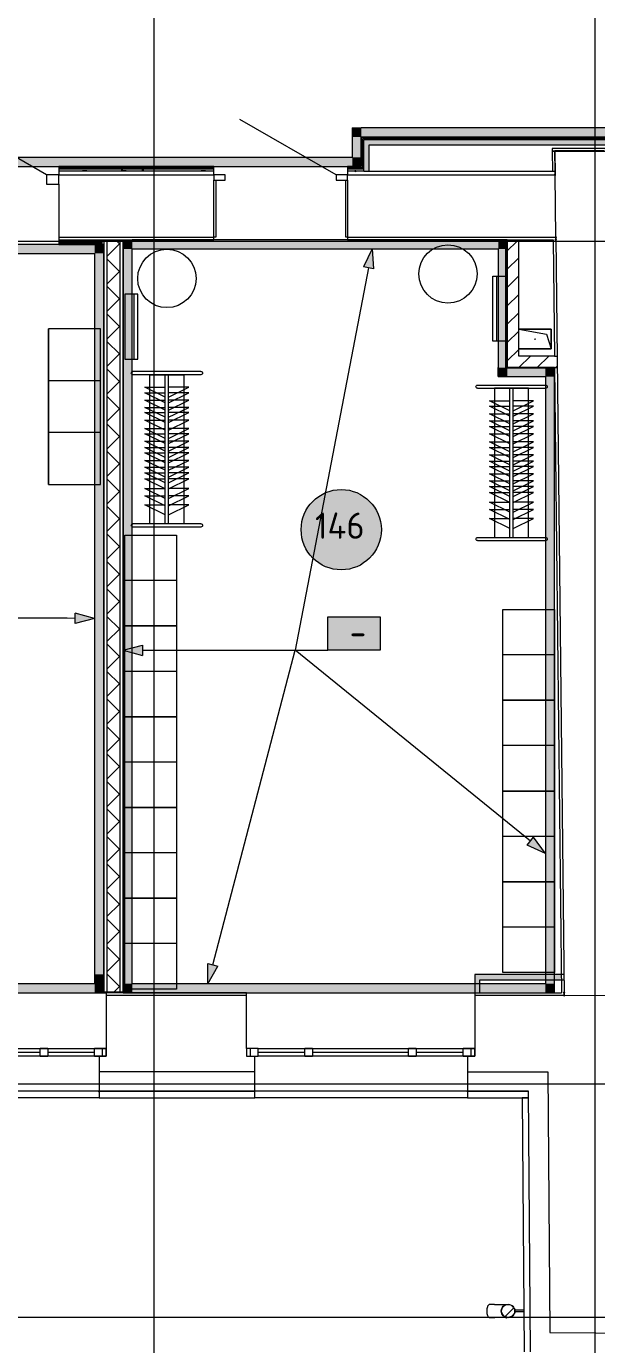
# Model space of a CAD drawing. Header units: millimetres. Extents: x -546 to 1681, y -650 to 1730.
# Drawn here: x 678.3 to 722.3, y 285.8 to 387.4 of the extents above; entities that cross this region are included whole.
import ezdxf

# ---------------------------------------------------------------- set-up
doc = ezdxf.new("R2010")
doc.units = ezdxf.units.MM

msp = doc.modelspace()

# ---------------------------------------------------------------- hatches: boundary and pattern name
at = {"true_color": 0xf1d696}
h = msp.add_hatch(color=41, dxfattribs=at)
h.dxf.hatch_style = 2
h.paths.add_polyline_path([(703.44, 379.6), (704.14, 379.6), (704.14, 378.9)])
h = msp.add_hatch(color=41, dxfattribs=at)
h.dxf.hatch_style = 2
h.paths.add_polyline_path([(703.44, 378.9), (703.44, 379.6), (704.14, 378.9)])
h = msp.add_hatch(color=41, dxfattribs=at)
h.dxf.hatch_style = 2
h.paths.add_polyline_path([(704.14, 378.9), (704.14, 379.6), (718.22, 379.6), (718.22, 378.9)])
h = msp.add_hatch(color=41, dxfattribs=at)
h.dxf.hatch_style = 2
h.paths.add_polyline_path([(723.45, 379.6), (723.45, 378.9), (718.22, 378.9), (718.22, 379.6)])
h = msp.add_hatch(color=41, dxfattribs=at)
h.dxf.hatch_style = 2
h.paths.add_polyline_path([(703.44, 378.9), (704.14, 378.9), (704.14, 377.32), (703.44, 377.32)])
h = msp.add_hatch(color=7)
h.dxf.hatch_style = 2
h.paths.add_polyline_path([(704.34, 378.7), (723.34, 378.7), (723.34, 378.3), (704.34, 378.3)])
h = msp.add_hatch(color=7)
h.dxf.hatch_style = 2
h.paths.add_polyline_path([(704.34, 376.27), (704.34, 378.3), (704.74, 378.3), (704.74, 376.27)])
h = msp.add_hatch(color=41, dxfattribs=at)
h.dxf.hatch_style = 2
h.paths.add_polyline_path([(703.44, 377.32), (703.44, 376.62), (578.65, 376.62), (578.65, 377.32)])
h = msp.add_hatch(color=41, dxfattribs=at)
h.dxf.hatch_style = 2
h.paths.add_polyline_path([(703.44, 377.32), (704.14, 377.32), (704.14, 376.62)])
h = msp.add_hatch(color=41, dxfattribs=at)
h.dxf.hatch_style = 2
h.paths.add_polyline_path([(703.44, 376.62), (703.44, 377.32), (704.14, 376.62)])
h = msp.add_hatch(color=7)
h.dxf.hatch_style = 2
h.paths.add_polyline_path([(685.69, 376.4), (685.63, 376.38), (685.6, 376.31), (685.63, 376.25), (685.69, 376.22), (685.76, 376.25), (685.78, 376.31), (685.76, 376.38)])
h = msp.add_hatch(color=7)
h.dxf.hatch_style = 2
h.paths.add_polyline_path([(687.3, 376.44), (687.24, 376.41), (687.21, 376.35), (687.24, 376.28), (687.3, 376.26), (687.37, 376.28), (687.39, 376.35), (687.37, 376.41)])
h = msp.add_hatch(color=7)
h.dxf.hatch_style = 2
h.paths.add_polyline_path([(703.78, 376.27), (703.75, 376.34), (703.69, 376.36), (703.62, 376.34), (703.6, 376.27), (703.62, 376.21), (703.69, 376.18), (703.75, 376.21)])
h = msp.add_hatch(color=7)
h.dxf.hatch_style = 2
h.paths.add_polyline_path([(719.07, 376.06), (719, 376.04), (718.98, 375.97), (719, 375.91), (719.07, 375.88), (719.13, 375.91), (719.16, 375.97), (719.13, 376.04)])
h = msp.add_hatch(color=7)
h.dxf.hatch_style = 2
h.paths.add_polyline_path([(719.13, 371.08), (719.19, 371.11), (719.22, 371.17), (719.19, 371.24), (719.13, 371.26), (719.12, 371.26), (719.06, 371.24), (719.03, 371.17), (719.06, 371.11), (719.12, 371.08)])
h = msp.add_hatch(color=41, dxfattribs=at)
h.dxf.hatch_style = 2
h.paths.add_polyline_path([(619.92, 369.92), (619.92, 370.62), (683.59, 370.62), (683.59, 369.92)])
at = {"true_color": 0xaaaaaa}
h = msp.add_hatch(color=253, dxfattribs=at)
h.dxf.hatch_style = 2
h.paths.add_polyline_path([(683.59, 369.92), (683.59, 370.62), (684.29, 370.62)])
h = msp.add_hatch(color=253, dxfattribs=at)
h.dxf.hatch_style = 2
h.paths.add_polyline_path([(683.59, 369.92), (684.29, 370.62), (684.29, 369.92)])
at = {"true_color": 0xf1d696}
h = msp.add_hatch(color=41, dxfattribs=at)
h.dxf.hatch_style = 2
h.paths.add_polyline_path([(686.49, 370.97), (686.49, 370.27), (685.79, 370.97)])
h = msp.add_hatch(color=41, dxfattribs=at)
h.dxf.hatch_style = 2
h.paths.add_polyline_path([(686.49, 370.27), (685.79, 370.27), (685.79, 370.97)])
h = msp.add_hatch(color=41, dxfattribs=at)
h.dxf.hatch_style = 2
h.paths.add_polyline_path([(686.49, 313.6), (685.79, 313.6), (685.79, 370.27), (686.49, 370.27)])
h = msp.add_hatch(color=41, dxfattribs=at)
h.dxf.hatch_style = 2
h.paths.add_polyline_path([(686.49, 370.27), (686.49, 370.97), (714.69, 370.97), (714.69, 370.27)])
at = {"true_color": 0x0077b0}
h = msp.add_hatch(color=144, dxfattribs=at)
h.dxf.hatch_style = 2
h.paths.add_polyline_path([(704.97, 370.27), (705.08, 368.73), (704.3, 368.88)])
at = {"true_color": 0xf1d696}
h = msp.add_hatch(color=41, dxfattribs=at)
h.dxf.hatch_style = 2
h.paths.add_polyline_path([(714.69, 370.27), (714.69, 370.97), (715.39, 370.97)])
h = msp.add_hatch(color=41, dxfattribs=at)
h.dxf.hatch_style = 2
h.paths.add_polyline_path([(714.69, 370.27), (715.39, 370.97), (715.39, 370.27)])
h = msp.add_hatch(color=41, dxfattribs=at)
h.dxf.hatch_style = 2
h.paths.add_polyline_path([(714.69, 370.27), (715.39, 370.27), (715.39, 361.12), (714.69, 361.12)])
h = msp.add_hatch(color=7)
h.dxf.hatch_style = 2
h.paths.add_polyline_path([(719.12, 371.06), (719.06, 371.04), (719.03, 370.97), (719.06, 370.91), (719.12, 370.88), (719.19, 370.91), (719.22, 370.97), (719.19, 371.04)])
at = {"true_color": 0xaaaaaa}
h = msp.add_hatch(color=253, dxfattribs=at)
h.dxf.hatch_style = 2
h.paths.add_polyline_path([(683.59, 369.92), (684.29, 369.92), (684.29, 314.31), (683.59, 314.31)])
at = {"true_color": 0xf1d696}
h = msp.add_hatch(color=41, dxfattribs=at)
h.dxf.hatch_style = 2
h.paths.add_polyline_path([(715.39, 361.12), (714.69, 360.42), (714.69, 361.12)])
h = msp.add_hatch(color=41, dxfattribs=at)
h.dxf.hatch_style = 2
h.paths.add_polyline_path([(715.39, 361.12), (715.39, 360.42), (714.69, 360.42)])
h = msp.add_hatch(color=41, dxfattribs=at)
h.dxf.hatch_style = 2
h.paths.add_polyline_path([(715.39, 360.42), (715.39, 361.12), (718.33, 361.12), (718.33, 360.42)])
h = msp.add_hatch(color=41, dxfattribs=at)
h.dxf.hatch_style = 2
h.paths.add_polyline_path([(718.33, 360.42), (718.33, 361.12), (719.03, 361.12)])
h = msp.add_hatch(color=41, dxfattribs=at)
h.dxf.hatch_style = 2
h.paths.add_polyline_path([(718.33, 360.42), (719.03, 361.12), (719.03, 360.42)])
h = msp.add_hatch(color=41, dxfattribs=at)
h.dxf.hatch_style = 2
h.paths.add_polyline_path([(718.33, 360.42), (719.03, 360.42), (719.03, 313.6), (718.33, 313.6)])
at = {"true_color": 0xffffff}
h = msp.add_hatch(color=7, dxfattribs=at)
edge = h.paths.add_edge_path()
edge.add_arc((702.59, 348.61), 3.09, 0, 360)
at = {"true_color": 0x0077b0}
h = msp.add_hatch(color=144, dxfattribs=at)
h.dxf.hatch_style = 2
h.paths.add_polyline_path([(683.59, 341.76), (682.09, 341.37), (682.1, 342.17)])
at = {"true_color": 0xffffff}
h = msp.add_hatch(color=7, dxfattribs=at)
h.dxf.hatch_style = 2
h.paths.add_polyline_path([(701.56, 341.9), (705.6, 341.9), (705.6, 339.31), (701.56, 339.31)])
h = msp.add_hatch(color=7, dxfattribs=at)
h.dxf.hatch_style = 2
h.paths.add_polyline_path([(701.56, 341.9), (705.6, 341.9), (705.6, 339.31), (701.56, 339.31)])
h = msp.add_hatch(color=7, dxfattribs=at)
h.dxf.hatch_style = 2
h.paths.add_polyline_path([(701.56, 341.9), (705.6, 341.9), (705.6, 339.31), (701.56, 339.31)])
h = msp.add_hatch(color=7, dxfattribs=at)
h.dxf.hatch_style = 2
h.paths.add_polyline_path([(701.56, 341.9), (705.6, 341.9), (705.6, 339.31), (701.56, 339.31)])
at = {"true_color": 0x0077b0}
h = msp.add_hatch(color=144, dxfattribs=at)
h.paths.add_polyline_path([(702.77, 340.5), (702.77, 341.31), (702.74, 341.47), (702.65, 341.6), (702.52, 341.69), (702.37, 341.71), (702.21, 341.69), (702.08, 341.6), (701.99, 341.47), (701.96, 341.31), (701.96, 340.5), (701.99, 340.35), (702.08, 340.22), (702.21, 340.13), (702.37, 340.1), (702.52, 340.13), (702.65, 340.22), (702.74, 340.35)])
h.paths.add_polyline_path([(702.97, 340.5), (702.96, 340.38), (702.93, 340.27), (702.87, 340.17), (702.79, 340.08), (702.7, 340), (702.6, 339.94), (702.49, 339.91), (702.37, 339.9), (702.25, 339.91), (702.13, 339.94), (702.03, 340), (701.94, 340.08), (701.86, 340.17), (701.81, 340.27), (701.77, 340.38), (701.76, 340.5), (701.76, 341.31), (701.77, 341.43), (701.81, 341.54), (701.86, 341.65), (701.94, 341.74), (702.03, 341.82), (702.13, 341.87), (702.25, 341.91), (702.37, 341.92), (702.49, 341.91), (702.6, 341.87), (702.7, 341.82), (702.8, 341.74), (702.87, 341.65), (702.93, 341.55), (702.96, 341.43), (702.97, 341.31)])
h = msp.add_hatch(color=144, dxfattribs=at)
h.paths.add_polyline_path([(702.77, 340.5), (702.77, 341.31), (702.74, 341.47), (702.65, 341.6), (702.52, 341.69), (702.37, 341.71), (702.21, 341.69), (702.08, 341.6), (701.99, 341.47), (701.96, 341.31), (701.96, 340.5), (701.99, 340.35), (702.08, 340.22), (702.21, 340.13), (702.37, 340.1), (702.52, 340.13), (702.65, 340.22), (702.74, 340.35)])
h.paths.add_polyline_path([(702.97, 340.5), (702.96, 340.38), (702.93, 340.27), (702.87, 340.17), (702.79, 340.08), (702.7, 340), (702.6, 339.94), (702.49, 339.91), (702.37, 339.9), (702.25, 339.91), (702.13, 339.94), (702.03, 340), (701.94, 340.08), (701.86, 340.17), (701.81, 340.27), (701.77, 340.38), (701.76, 340.5), (701.76, 341.31), (701.77, 341.43), (701.81, 341.54), (701.86, 341.65), (701.94, 341.74), (702.03, 341.82), (702.13, 341.87), (702.25, 341.91), (702.37, 341.92), (702.49, 341.91), (702.6, 341.87), (702.7, 341.82), (702.8, 341.74), (702.87, 341.65), (702.93, 341.55), (702.96, 341.43), (702.97, 341.31)])
h = msp.add_hatch(color=144, dxfattribs=at)
h.paths.add_polyline_path([(702.77, 340.5), (702.77, 341.31), (702.74, 341.47), (702.65, 341.6), (702.52, 341.69), (702.37, 341.71), (702.21, 341.69), (702.08, 341.6), (701.99, 341.47), (701.96, 341.31), (701.96, 340.5), (701.99, 340.35), (702.08, 340.22), (702.21, 340.13), (702.37, 340.1), (702.52, 340.13), (702.65, 340.22), (702.74, 340.35)])
h.paths.add_polyline_path([(702.97, 340.5), (702.96, 340.38), (702.93, 340.27), (702.87, 340.17), (702.79, 340.08), (702.7, 340), (702.6, 339.94), (702.49, 339.91), (702.37, 339.9), (702.25, 339.91), (702.13, 339.94), (702.03, 340), (701.94, 340.08), (701.86, 340.17), (701.81, 340.27), (701.77, 340.38), (701.76, 340.5), (701.76, 341.31), (701.77, 341.43), (701.81, 341.54), (701.86, 341.65), (701.94, 341.74), (702.03, 341.82), (702.13, 341.87), (702.25, 341.91), (702.37, 341.92), (702.49, 341.91), (702.6, 341.87), (702.7, 341.82), (702.8, 341.74), (702.87, 341.65), (702.93, 341.55), (702.96, 341.43), (702.97, 341.31)])
h = msp.add_hatch(color=144, dxfattribs=at)
h.paths.add_polyline_path([(702.77, 340.5), (702.77, 341.31), (702.74, 341.47), (702.65, 341.6), (702.52, 341.69), (702.37, 341.71), (702.21, 341.69), (702.08, 341.6), (701.99, 341.47), (701.96, 341.31), (701.96, 340.5), (701.99, 340.35), (702.08, 340.22), (702.21, 340.13), (702.37, 340.1), (702.52, 340.13), (702.65, 340.22), (702.74, 340.35)])
h.paths.add_polyline_path([(702.97, 340.5), (702.96, 340.38), (702.93, 340.27), (702.87, 340.17), (702.79, 340.08), (702.7, 340), (702.6, 339.94), (702.49, 339.91), (702.37, 339.9), (702.25, 339.91), (702.13, 339.94), (702.03, 340), (701.94, 340.08), (701.86, 340.17), (701.81, 340.27), (701.77, 340.38), (701.76, 340.5), (701.76, 341.31), (701.77, 341.43), (701.81, 341.54), (701.86, 341.65), (701.94, 341.74), (702.03, 341.82), (702.13, 341.87), (702.25, 341.91), (702.37, 341.92), (702.49, 341.91), (702.6, 341.87), (702.7, 341.82), (702.8, 341.74), (702.87, 341.65), (702.93, 341.55), (702.96, 341.43), (702.97, 341.31)])
h = msp.add_hatch(color=144, dxfattribs=at)
h.dxf.hatch_style = 2
h.paths.add_polyline_path([(705.19, 341.57), (704.96, 341.34), (704.89, 341.31), (704.82, 341.34), (704.79, 341.41), (704.82, 341.48), (705.21, 341.88), (705.25, 341.91), (705.3, 341.92), (705.37, 341.89), (705.4, 341.82), (705.4, 340), (705.37, 339.92), (705.3, 339.9), (705.22, 339.92), (705.19, 340)])
h = msp.add_hatch(color=144, dxfattribs=at)
h.dxf.hatch_style = 2
h.paths.add_polyline_path([(705.19, 341.57), (704.96, 341.34), (704.89, 341.31), (704.82, 341.34), (704.79, 341.41), (704.82, 341.48), (705.21, 341.88), (705.25, 341.91), (705.3, 341.92), (705.37, 341.89), (705.4, 341.82), (705.4, 340), (705.37, 339.92), (705.3, 339.9), (705.22, 339.92), (705.19, 340)])
h = msp.add_hatch(color=144, dxfattribs=at)
h.dxf.hatch_style = 2
h.paths.add_polyline_path([(705.19, 341.57), (704.96, 341.34), (704.89, 341.31), (704.82, 341.34), (704.79, 341.41), (704.82, 341.48), (705.21, 341.88), (705.25, 341.91), (705.3, 341.92), (705.37, 341.89), (705.4, 341.82), (705.4, 340), (705.37, 339.92), (705.3, 339.9), (705.22, 339.92), (705.19, 340)])
h = msp.add_hatch(color=144, dxfattribs=at)
h.dxf.hatch_style = 2
h.paths.add_polyline_path([(705.19, 341.57), (704.96, 341.34), (704.89, 341.31), (704.82, 341.34), (704.79, 341.41), (704.82, 341.48), (705.21, 341.88), (705.25, 341.91), (705.3, 341.92), (705.37, 341.89), (705.4, 341.82), (705.4, 340), (705.37, 339.92), (705.3, 339.9), (705.22, 339.92), (705.19, 340)])
h = msp.add_hatch(color=144, dxfattribs=at)
h.dxf.hatch_style = 2
h.paths.add_polyline_path([(704.28, 340.4), (703.48, 340.4), (703.4, 340.43), (703.38, 340.5), (703.4, 340.58), (703.48, 340.61), (704.28, 340.61), (704.36, 340.58), (704.39, 340.5), (704.36, 340.43)])
h = msp.add_hatch(color=144, dxfattribs=at)
h.dxf.hatch_style = 2
h.paths.add_polyline_path([(704.28, 340.4), (703.48, 340.4), (703.4, 340.43), (703.38, 340.5), (703.4, 340.58), (703.48, 340.61), (704.28, 340.61), (704.36, 340.58), (704.39, 340.5), (704.36, 340.43)])
h = msp.add_hatch(color=144, dxfattribs=at)
h.dxf.hatch_style = 2
h.paths.add_polyline_path([(704.28, 340.4), (703.48, 340.4), (703.4, 340.43), (703.38, 340.5), (703.4, 340.58), (703.48, 340.61), (704.28, 340.61), (704.36, 340.58), (704.39, 340.5), (704.36, 340.43)])
h = msp.add_hatch(color=144, dxfattribs=at)
h.dxf.hatch_style = 2
h.paths.add_polyline_path([(704.28, 340.4), (703.48, 340.4), (703.4, 340.43), (703.38, 340.5), (703.4, 340.58), (703.48, 340.61), (704.28, 340.61), (704.36, 340.58), (704.39, 340.5), (704.36, 340.43)])
h = msp.add_hatch(color=144, dxfattribs=at)
h.dxf.hatch_style = 2
h.paths.add_polyline_path([(685.79, 339.31), (687.28, 339.71), (687.28, 338.91)])
h = msp.add_hatch(color=144, dxfattribs=at)
h.dxf.hatch_style = 2
h.paths.add_polyline_path([(718.33, 323.65), (716.92, 324.28), (717.42, 324.9)])
at = {"true_color": 0xf1d696}
h = msp.add_hatch(color=41, dxfattribs=at)
h.dxf.hatch_style = 2
h.paths.add_polyline_path([(684.29, 313.6), (683.59, 313.6), (683.59, 314.31), (684.29, 314.31)])
at = {"true_color": 0x0077b0}
h = msp.add_hatch(color=144, dxfattribs=at)
h.dxf.hatch_style = 2
h.paths.add_polyline_path([(692.32, 313.6), (692.31, 315.15), (693.09, 314.95)])
h = msp.add_hatch(color=7)
h.dxf.hatch_style = 2
h.paths.add_polyline_path([(712.88, 312.9), (712.88, 314.3), (713.28, 314.3), (713.28, 312.9)])
h = msp.add_hatch(color=7)
h.dxf.hatch_style = 2
h.paths.add_polyline_path([(713.28, 313.9), (713.28, 314.3), (719.55, 314.3), (719.55, 313.9)])
at = {"true_color": 0xf1d696}
h = msp.add_hatch(color=41, dxfattribs=at)
h.dxf.hatch_style = 2
h.paths.add_polyline_path([(683.59, 313.6), (683.59, 312.9), (667.58, 312.9), (667.58, 313.6)])
h = msp.add_hatch(color=41, dxfattribs=at)
h.dxf.hatch_style = 2
h.paths.add_polyline_path([(683.59, 313.6), (684.29, 313.6), (684.29, 312.9)])
h = msp.add_hatch(color=41, dxfattribs=at)
h.dxf.hatch_style = 2
h.paths.add_polyline_path([(683.59, 312.9), (683.59, 313.6), (684.29, 312.9)])
h = msp.add_hatch(color=41, dxfattribs=at)
h.dxf.hatch_style = 2
h.paths.add_polyline_path([(686.49, 313.6), (686.49, 312.9), (685.79, 312.9)])
h = msp.add_hatch(color=41, dxfattribs=at)
h.dxf.hatch_style = 2
h.paths.add_polyline_path([(685.79, 313.6), (686.49, 313.6), (685.79, 312.9)])
h = msp.add_hatch(color=41, dxfattribs=at)
h.dxf.hatch_style = 2
h.paths.add_polyline_path([(718.33, 313.6), (718.33, 312.9), (686.49, 312.9), (686.49, 313.6)])
h = msp.add_hatch(color=41, dxfattribs=at)
h.dxf.hatch_style = 2
h.paths.add_polyline_path([(718.33, 313.6), (719.03, 313.6), (719.03, 312.9)])
h = msp.add_hatch(color=41, dxfattribs=at)
h.dxf.hatch_style = 2
h.paths.add_polyline_path([(718.33, 312.9), (718.33, 313.6), (719.03, 312.9)])
h = msp.add_hatch(color=7)
h.dxf.hatch_style = 2
h.paths.add_polyline_path([(719.77, 312.81), (719.84, 312.84), (719.86, 312.9), (719.84, 312.97), (719.77, 312.99), (719.7, 312.97), (719.68, 312.9), (719.7, 312.84)])
h = msp.add_hatch(color=7)
h.dxf.hatch_style = 2
h.paths.add_polyline_path([(719.77, 312.79), (719.7, 312.77), (719.68, 312.7), (719.7, 312.64), (719.77, 312.61), (719.84, 312.64), (719.86, 312.7), (719.84, 312.77)])
h = msp.add_hatch(color=7)
h.dxf.hatch_style = 2
h.paths.add_polyline_path([(683.94, 305.21), (684, 305.24), (684.03, 305.3), (684, 305.37), (683.94, 305.39), (683.93, 305.39), (683.87, 305.37), (683.84, 305.3), (683.87, 305.24), (683.93, 305.21)])
h = msp.add_hatch(color=7)
h.dxf.hatch_style = 2
h.paths.add_polyline_path([(712.34, 305.21), (712.4, 305.24), (712.43, 305.3), (712.4, 305.37), (712.34, 305.39), (712.33, 305.39), (712.27, 305.37), (712.24, 305.3), (712.27, 305.24), (712.33, 305.21)])
h = msp.add_hatch(color=7)
h.dxf.hatch_style = 2
h.paths.add_polyline_path([(715.33, 287.77), (715.39, 287.79), (715.42, 287.86), (715.39, 287.92), (715.33, 287.95), (715.31, 287.95), (715.25, 287.92), (715.22, 287.86), (715.25, 287.79), (715.31, 287.77)])

# ---------------------------------------------------------------- linework, layer by layer
at = {"color": 7, "lineweight": 0}
for points in [[(722.17, 197.82), (722.17, 501.49)], [(688.17, 197.82), (688.17, 498.05)], [(679.87, 375.97), (671.94, 380.55)], [(702.2, 375.97), (694.78, 380.25)], [(703.44, 379.6), (704.14, 379.6)], [(703.44, 379.6), (703.44, 377.32)], [(718.22, 379.6), (704.14, 379.6)], [(724.15, 379.6), (718.22, 379.6)], [(723.45, 378.9), (704.14, 378.9)], [(704.14, 378.9), (704.14, 376.62)], [(704.14, 377.32), (704.14, 378.9)], [(704.14, 378.9), (718.22, 378.9)], [(723.34, 378.79), (704.25, 378.79)], [(704.25, 376.51), (704.25, 378.79)], [(704.34, 378.7), (723.1, 378.7)], [(704.34, 376.27), (704.34, 378.7)], [(704.74, 378.3), (723.1, 378.3)], [(704.74, 376.27), (704.74, 378.3)], [(718.22, 378.9), (723.45, 378.9)], [(703.44, 377.32), (578.65, 377.32)], [(704.14, 376.62), (704.14, 377.32)], [(723.05, 378.02), (718.85, 378.02)], [(718.85, 378.02), (718.85, 377.82)], [(719.05, 377.82), (718.85, 377.82)], [(718.85, 377.82), (718.87, 376.27)], [(718.85, 377.82), (723.05, 377.82)], [(722.85, 377.87), (719.05, 377.83)], [(719.05, 377.83), (719.07, 375.97)], [(719.07, 376.27), (719.05, 377.82)], [(578.65, 376.62), (704.14, 376.62)], [(680.82, 376.62), (680.82, 375.97)], [(692.77, 376.62), (680.82, 376.62)], [(692.77, 376.51), (680.82, 376.51)], [(692.77, 376.42), (680.82, 376.42)], [(692.77, 376.27), (680.82, 376.27)], [(682.65, 376.31), (682.98, 376.31)], [(685.69, 376.31), (686.03, 376.31)], [(687.3, 376.35), (687.26, 376.27)], [(691.79, 376.31), (692.13, 376.31)], [(692.77, 375.97), (692.77, 376.62)], [(703.07, 376.62), (703.07, 375.97)], [(704.14, 376.62), (703.07, 376.62)], [(704.25, 376.51), (703.07, 376.51)], [(704.34, 376.42), (703.07, 376.42)], [(704.34, 376.27), (703.07, 376.27)], [(704.34, 376.27), (719.07, 376.27)], [(718.87, 376.27), (719.07, 376.27)], [(719.07, 375.97), (719.07, 376.27)], [(679.87, 375.97), (679.87, 375.27)], [(680.82, 375.97), (679.87, 375.97)], [(679.87, 375.27), (680.82, 375.27)], [(680.82, 375.27), (680.82, 375.97)], [(680.82, 375.97), (692.77, 375.97)], [(680.82, 375.27), (680.82, 371.17)], [(692.77, 375.97), (692.77, 375.57)], [(693.64, 375.97), (692.77, 375.97)], [(692.77, 371.17), (692.77, 375.57)], [(692.77, 375.57), (693.64, 375.57)], [(692.94, 375.57), (692.94, 371.17)], [(693.64, 375.57), (693.64, 375.97)], [(702.2, 375.97), (702.2, 375.57)], [(703.07, 375.97), (702.2, 375.97)], [(702.2, 375.57), (703.07, 375.57)], [(702.94, 371.17), (702.94, 375.57)], [(703.07, 375.97), (719.07, 375.97)], [(703.07, 375.57), (703.07, 375.97)], [(703.07, 375.57), (703.07, 371.17)], [(719.12, 371.17), (719.07, 375.97)], [(680.82, 371.17), (692.77, 371.17)], [(680.82, 371.17), (680.82, 370.62)], [(692.77, 370.97), (692.77, 371.17)], [(692.94, 371.17), (692.77, 371.17)], [(703.07, 371.17), (702.94, 371.17)], [(703.07, 371.17), (719.12, 371.17)], [(703.07, 371.17), (703.07, 370.97)], [(719.12, 371.17), (719.77, 312.7)], [(719.13, 370.97), (719.13, 371.17)], [(187.21, 370.87), (863.73, 370.87)], [(202.53, 370.87), (863.73, 370.87)], [(683.59, 370.62), (619.92, 370.62)], [(680.82, 370.97), (684.17, 370.97)], [(680.82, 370.82), (684.17, 370.82)], [(680.82, 370.73), (684.17, 370.73)], [(680.82, 370.62), (684.17, 370.62)], [(684.29, 370.62), (683.59, 370.62)], [(684.17, 370.97), (692.77, 370.97)], [(684.17, 370.62), (684.17, 370.97)], [(684.29, 370.97), (684.29, 312.96)], [(684.29, 314.31), (684.29, 370.62)], [(684.54, 370.97), (684.54, 312.96)], [(684.54, 369.68), (685.54, 370.68)], [(685.54, 370.63), (685.19, 370.97)], [(685.54, 370.97), (685.54, 312.96)], [(685.79, 312.96), (685.79, 370.97)], [(685.79, 370.97), (686.49, 370.97)], [(685.79, 370.97), (685.79, 312.9)], [(714.69, 370.97), (686.49, 370.97)], [(686.49, 313.6), (686.49, 370.27)], [(686.49, 370.27), (714.69, 370.27)], [(703.07, 370.97), (718.92, 370.97)], [(715.39, 370.97), (714.69, 370.97)], [(714.69, 370.27), (714.69, 361.12)], [(715.27, 361.06), (715.27, 370.97)], [(715.39, 361.12), (715.39, 370.97)], [(716.27, 370.85), (715.39, 370.85)], [(715.39, 370.85), (715.39, 361.12)], [(716.27, 362), (716.27, 370.85)], [(718.92, 370.97), (719.02, 362)], [(619.22, 369.92), (683.59, 369.92)], [(683.59, 369.92), (683.59, 314.31)], [(685.54, 368.51), (684.54, 369.51)], [(684.54, 367.56), (685.54, 368.56)], [(685.54, 366.39), (684.54, 367.39)], [(684.54, 365.44), (685.54, 366.44)], [(685.54, 364.26), (684.54, 365.26)], [(684.54, 363.31), (685.54, 364.31)], [(716.27, 364.07), (718.77, 364.07)], [(716.27, 364.07), (718.4, 363.69)], [(718.77, 364.07), (716.27, 364.07)], [(718.77, 364.07), (718.77, 362.57)], [(718.77, 362.57), (718.77, 364.07)], [(685.54, 362.14), (684.54, 363.14)], [(717.52, 363.29), (717.5, 363.32), (717.52, 363.34)], [(717.5, 363.32), (717.52, 363.34)], [(717.52, 363.29), (717.5, 363.31)], [(717.52, 363.34), (717.55, 363.32), (717.52, 363.29)], [(717.53, 363.34), (717.55, 363.32), (717.54, 363.31)], [(718.4, 363.69), (718.77, 362.57)], [(684.54, 361.19), (685.54, 362.19)], [(718.77, 362.57), (716.27, 362.57)], [(716.27, 362.57), (718.77, 362.57)], [(719.02, 362), (716.27, 362)], [(719.02, 362), (719.22, 362)], [(685.54, 360.02), (684.54, 361.02)], [(714.69, 360.42), (714.69, 361.12)], [(719.03, 361.06), (715.27, 361.06)], [(715.39, 361.12), (719.03, 361.12)], [(718.33, 361.12), (715.39, 361.12)], [(719.03, 361.12), (718.33, 361.12)], [(719.03, 361.12), (719.57, 312.9)], [(719.03, 361.12), (719.23, 361.12)], [(719.03, 313.6), (719.03, 361.12)], [(684.54, 359.07), (685.54, 360.07)], [(714.69, 360.42), (718.33, 360.42)], [(718.33, 360.42), (718.33, 313.6)], [(685.54, 357.9), (684.54, 358.9)], [(684.54, 356.95), (685.54, 357.95)], [(685.54, 355.78), (684.54, 356.78)], [(684.54, 354.83), (685.54, 355.83)], [(685.54, 353.66), (684.54, 354.66)], [(684.54, 352.71), (685.54, 353.71)], [(685.54, 351.54), (684.54, 352.54)], [(684.54, 350.59), (685.54, 351.59)], [(699.5, 348.62), (699.52, 348.93), (699.56, 349.24), (699.64, 349.53), (699.74, 349.82), (699.87, 350.09), (700.03, 350.34), (700.21, 350.58), (700.41, 350.8), (700.62, 351), (700.86, 351.18), (701.12, 351.33), (701.39, 351.47), (701.67, 351.57), (701.97, 351.65), (702.28, 351.69), (702.59, 351.71), (702.91, 351.69), (703.22, 351.65), (703.51, 351.57), (703.8, 351.47), (704.07, 351.33), (704.32, 351.18), (704.56, 351), (704.78, 350.8), (704.98, 350.58), (705.16, 350.34), (705.31, 350.09), (705.44, 349.82), (705.55, 349.53), (705.62, 349.24), (705.67, 348.93), (705.69, 348.62)], [(685.54, 349.42), (684.54, 350.42)], [(684.54, 348.47), (685.54, 349.47)], [(685.54, 347.29), (684.54, 348.29)], [(705.69, 348.62), (705.67, 348.3), (705.62, 347.99), (705.55, 347.7), (705.44, 347.41), (705.31, 347.14), (705.16, 346.89), (704.98, 346.65), (704.78, 346.43), (704.56, 346.23), (704.32, 346.05), (704.07, 345.89), (703.8, 345.76), (703.51, 345.66), (703.22, 345.58), (702.91, 345.54), (702.59, 345.52), (702.28, 345.54), (701.97, 345.58), (701.67, 345.66), (701.39, 345.76), (701.12, 345.89), (700.86, 346.05), (700.62, 346.23), (700.41, 346.43), (700.21, 346.65), (700.03, 346.89), (699.87, 347.14), (699.74, 347.41), (699.64, 347.7), (699.56, 347.99), (699.52, 348.3), (699.5, 348.62)], [(684.54, 346.34), (685.54, 347.34)], [(685.54, 345.17), (684.54, 346.17)], [(684.54, 344.22), (685.54, 345.22)], [(685.54, 343.05), (684.54, 344.05)], [(684.54, 342.1), (685.54, 343.1)], [(685.54, 340.93), (684.54, 341.93)], [(684.54, 339.98), (685.54, 340.98)], [(685.54, 338.81), (684.54, 339.81)], [(684.54, 337.86), (685.54, 338.86)], [(685.54, 336.69), (684.54, 337.69)], [(684.54, 335.74), (685.54, 336.74)], [(685.54, 334.57), (684.54, 335.57)], [(684.54, 333.62), (685.54, 334.62)], [(685.54, 332.44), (684.54, 333.44)], [(684.54, 331.49), (685.54, 332.49)], [(685.54, 330.32), (684.54, 331.32)], [(684.54, 329.37), (685.54, 330.37)], [(685.54, 328.2), (684.54, 329.2)], [(684.54, 327.25), (685.54, 328.25)], [(685.54, 326.08), (684.54, 327.08)], [(684.54, 325.13), (685.54, 326.13)], [(685.54, 323.96), (684.54, 324.96)], [(684.54, 323.01), (685.54, 324.01)], [(685.54, 321.84), (684.54, 322.84)], [(684.54, 320.89), (685.54, 321.89)], [(685.54, 319.72), (684.54, 320.72)], [(684.54, 318.77), (685.54, 319.77)], [(685.54, 317.6), (684.54, 318.6)], [(684.54, 316.65), (685.54, 317.65)], [(685.54, 315.47), (684.54, 316.47)], [(684.54, 314.52), (685.54, 315.52)], [(683.59, 314.31), (683.59, 313.6)], [(684.29, 313.6), (684.29, 314.31)], [(685.54, 313.35), (684.54, 314.35)], [(719.75, 314.3), (712.88, 314.3)], [(712.88, 314.3), (712.88, 312.7)], [(683.59, 313.6), (667.58, 313.6)], [(684.29, 312.9), (684.29, 313.6)], [(685.09, 312.96), (685.54, 313.4)], [(718.33, 313.6), (686.49, 313.6)], [(713.28, 313.9), (719.75, 313.9)], [(713.28, 312.9), (713.28, 313.9)], [(719.03, 312.9), (719.03, 313.6)], [(666.88, 312.9), (684.48, 312.9)], [(667.58, 312.9), (684.29, 312.9)], [(684.29, 312.96), (685.79, 312.96)], [(684.29, 312.9), (684.29, 312.96)], [(695.28, 312.9), (684.48, 312.9)], [(684.48, 312.9), (684.48, 312.7)], [(684.48, 312.7), (684.48, 308.6)], [(695.28, 312.7), (684.48, 312.7)], [(685.79, 312.96), (685.79, 312.9)], [(685.79, 312.9), (686.49, 312.9)], [(686.49, 312.9), (719.03, 312.9)], [(695.28, 312.7), (695.28, 312.9)], [(695.28, 312.9), (712.88, 312.9)], [(695.28, 308.6), (695.28, 312.7)], [(712.88, 312.9), (719.57, 312.9)], [(712.88, 312.7), (712.88, 308.6)], [(719.77, 312.7), (712.88, 312.7)], [(719.77, 312.7), (719.77, 312.9)], [(723.57, 312.7), (719.77, 312.66)], [(719.77, 312.66), (719.77, 312.7)], [(671.98, 308.6), (679.38, 308.6)], [(679.38, 308.3), (671.98, 308.3)], [(679.38, 308), (679.38, 308.6)], [(679.38, 308.6), (679.98, 308.6)], [(679.98, 308.6), (679.38, 308.6)], [(679.98, 308.6), (679.98, 308)], [(679.98, 308.6), (683.58, 308.6)], [(683.58, 308.3), (679.98, 308.3)], [(683.58, 308), (683.58, 308.6)], [(683.58, 308.6), (684.48, 308.6)], [(684.48, 308.6), (683.58, 308.6)], [(684.18, 308.6), (684.18, 308)], [(684.48, 308.6), (684.48, 308)], [(684.48, 308), (684.48, 308.6)], [(696.18, 308.6), (695.28, 308.6)], [(695.28, 308.6), (695.28, 308)], [(696.18, 308.6), (695.28, 308.6)], [(695.28, 308.6), (695.28, 308)], [(695.58, 308.6), (695.58, 308)], [(696.18, 308), (696.18, 308.6)], [(696.18, 308.6), (699.78, 308.6)], [(699.78, 308.3), (696.18, 308.3)], [(699.78, 308), (699.78, 308.6)], [(699.78, 308.6), (700.38, 308.6)], [(700.38, 308.6), (699.78, 308.6)], [(700.38, 308.6), (700.38, 308)], [(700.38, 308.6), (707.78, 308.6)], [(707.78, 308.3), (700.38, 308.3)], [(707.78, 308), (707.78, 308.6)], [(707.78, 308.6), (708.38, 308.6)], [(708.38, 308.6), (707.78, 308.6)], [(708.38, 308.6), (708.38, 308)], [(708.38, 308.6), (711.98, 308.6)], [(711.98, 308.3), (708.38, 308.3)], [(711.98, 308), (711.98, 308.6)], [(711.98, 308.6), (712.88, 308.6)], [(712.88, 308.6), (711.98, 308.6)], [(712.58, 308.6), (712.58, 308)], [(712.88, 308.6), (712.88, 308)], [(712.88, 308), (712.88, 308.6)], [(679.38, 308), (671.98, 308)], [(679.98, 308), (679.38, 308)], [(679.38, 308), (679.98, 308)], [(683.58, 308), (679.98, 308)], [(684.48, 308), (683.58, 308)], [(683.58, 308), (684.48, 308)], [(683.93, 308), (683.93, 306.8)], [(695.28, 308), (696.18, 308)], [(695.28, 308), (696.18, 308)], [(695.93, 306.8), (695.93, 308)], [(699.78, 308), (696.18, 308)], [(700.38, 308), (699.78, 308)], [(699.78, 308), (700.38, 308)], [(707.78, 308), (700.38, 308)], [(708.38, 308), (707.78, 308)], [(707.78, 308), (708.38, 308)], [(711.98, 308), (708.38, 308)], [(712.88, 308), (711.98, 308)], [(711.98, 308), (712.88, 308)], [(712.33, 308), (712.33, 306.8)], [(695.93, 306.8), (683.93, 306.8)], [(683.93, 306.8), (683.93, 304.8)], [(695.93, 304.8), (695.93, 306.8)], [(712.33, 306.8), (718.51, 306.8)], [(712.33, 306.8), (712.33, 304.8)], [(718.51, 306.8), (718.66, 286.7)], [(187.21, 305.87), (804.17, 305.87)], [(683.93, 305.3), (667.53, 305.3)], [(683.93, 305.3), (695.93, 305.3)], [(695.93, 305.3), (683.94, 305.3)], [(712.33, 305.3), (695.93, 305.3)], [(712.33, 305.3), (717.02, 305.3)], [(717.02, 305.3), (712.34, 305.3)], [(717.02, 304.8), (717.02, 305.3)], [(717.18, 285.21), (717.02, 305.3)], [(683.93, 304.8), (667.53, 304.8)], [(683.93, 304.8), (695.93, 304.8)], [(712.33, 304.8), (695.93, 304.8)], [(712.33, 304.8), (717.02, 304.8)], [(716.53, 304.8), (716.68, 285.21)], [(717.03, 304.8), (716.53, 304.8)], [(713.84, 288.35), (713.84, 288.45), (713.85, 288.54), (713.86, 288.63), (713.88, 288.7), (713.9, 288.76), (713.93, 288.81), (713.96, 288.84), (713.99, 288.85)], [(714.41, 288.85), (713.99, 288.85)], [(714.41, 288.85), (714.47, 288.85)], [(714.47, 288.85), (714.52, 288.85)], [(714.52, 288.85), (714.58, 288.85)], [(714.58, 288.85), (714.63, 288.85)], [(714.63, 288.85), (714.69, 288.85)], [(714.69, 288.85), (714.74, 288.85)], [(714.74, 288.85), (714.79, 288.85)], [(714.79, 288.85), (714.84, 288.85)], [(714.84, 288.85), (714.88, 288.85)], [(714.88, 288.85), (714.93, 288.85)], [(714.93, 288.35), (714.94, 288.46), (714.97, 288.56), (715.02, 288.65), (715.08, 288.73), (715.16, 288.79), (715.25, 288.84), (715.35, 288.87), (715.45, 288.88), (715.56, 288.87), (715.65, 288.84), (715.74, 288.79), (715.82, 288.73), (715.88, 288.65), (715.93, 288.56), (715.96, 288.47), (715.97, 288.36)], [(714.93, 288.85), (714.97, 288.85)], [(714.95, 288.35), (714.96, 288.46), (714.99, 288.55), (715.04, 288.64), (715.1, 288.71), (715.17, 288.77), (715.26, 288.82), (715.35, 288.85), (715.45, 288.86), (715.55, 288.85), (715.64, 288.82), (715.73, 288.77), (715.8, 288.71), (715.86, 288.64), (715.91, 288.55), (715.94, 288.46), (715.95, 288.36)], [(714.97, 288.85), (715.02, 288.85)], [(715.02, 288.85), (715.06, 288.86)], [(715.06, 288.86), (715.1, 288.86)], [(715.1, 288.86), (715.14, 288.86)], [(715.14, 288.86), (715.17, 288.86)], [(715.17, 288.86), (715.21, 288.86)], [(715.21, 288.86), (715.24, 288.86)], [(715.24, 288.86), (715.27, 288.86)], [(715.27, 288.86), (715.29, 288.86)], [(715.29, 288.86), (715.32, 288.86)], [(187.21, 287.87), (807.36, 287.87)], [(714, 287.85), (713.97, 287.86), (713.94, 287.89), (713.91, 287.93), (713.89, 287.99), (713.87, 288.07), (713.85, 288.15), (713.84, 288.25), (713.84, 288.35)], [(713.99, 287.85), (714.42, 287.85)], [(714.44, 287.85), (714.42, 287.85)], [(714.5, 287.85), (714.44, 287.85)], [(714.55, 287.85), (714.5, 287.85)], [(714.61, 287.85), (714.55, 287.85)], [(714.66, 287.85), (714.61, 287.85)], [(714.71, 287.85), (714.66, 287.85)], [(714.77, 287.85), (714.71, 287.85)], [(714.82, 287.85), (714.77, 287.85)], [(714.86, 287.85), (714.82, 287.85)], [(714.91, 287.85), (714.86, 287.85)], [(714.96, 287.85), (714.91, 287.85)], [(715.97, 288.36), (715.96, 288.25), (715.93, 288.16), (715.88, 288.07), (715.82, 287.99), (715.74, 287.93), (715.65, 287.88), (715.56, 287.85), (715.45, 287.84), (715.35, 287.85), (715.25, 287.88), (715.16, 287.93), (715.08, 287.99), (715.02, 288.07), (714.97, 288.15), (714.94, 288.25), (714.93, 288.35)], [(715.95, 288.36), (715.94, 288.26), (715.91, 288.16), (715.87, 288.08), (715.8, 288), (715.73, 287.94), (715.65, 287.9), (715.55, 287.87), (715.45, 287.86), (715.35, 287.87), (715.26, 287.9), (715.17, 287.94), (715.1, 288), (715.04, 288.08), (714.99, 288.16), (714.96, 288.25), (714.95, 288.35)], [(715, 287.85), (714.96, 287.85)], [(715.04, 287.86), (715, 287.85)], [(715.08, 287.86), (715.04, 287.86)], [(715.12, 287.86), (715.08, 287.86)], [(715.16, 287.86), (715.12, 287.86)], [(715.19, 287.86), (715.16, 287.86)], [(715.23, 287.86), (715.19, 287.86)], [(715.22, 287.93), (715.89, 288.6)], [(715.26, 287.86), (715.23, 287.86)], [(715.29, 287.86), (715.26, 287.86)], [(715.31, 287.86), (715.29, 287.86)], [(716.65, 288.42), (715.96, 288.41)], [(715.96, 288.31), (716.65, 288.32)], [(718.66, 286.7), (750.65, 286.47)]]:
    msp.add_lwpolyline(points, dxfattribs=at)
at = {"color": 144, "lineweight": 0, "true_color": 0x0077b0}
for points in [[(704.97, 370.27), (704.3, 368.88)], [(704.97, 370.27), (705.08, 368.73)], [(704.69, 368.81), (699.05, 339.31)], [(705.08, 368.73), (704.3, 368.88)], [(681.46, 341.78), (677.28, 341.78)], [(682.1, 341.77), (681.46, 341.78)], [(682.09, 341.37), (682.1, 342.17)], [(683.59, 341.76), (682.09, 341.37)], [(683.59, 341.76), (682.1, 342.17)], [(701.56, 341.9), (705.6, 341.9)], [(701.56, 339.31), (701.56, 341.9)], [(701.56, 341.9), (705.6, 341.9)], [(701.56, 339.31), (701.56, 341.9)], [(701.56, 341.9), (705.6, 341.9)], [(701.56, 339.31), (701.56, 341.9)], [(701.56, 341.9), (705.6, 341.9)], [(701.56, 339.31), (701.56, 341.9)], [(705.6, 341.9), (705.6, 339.31)], [(705.6, 341.9), (705.6, 339.31)], [(705.6, 341.9), (705.6, 339.31)], [(705.6, 341.9), (705.6, 339.31)], [(685.79, 339.31), (687.28, 339.71)], [(687.28, 339.71), (687.28, 338.91)], [(685.79, 339.31), (687.28, 338.91)], [(687.28, 339.31), (699.05, 339.31)], [(692.7, 315.05), (699.05, 339.31)], [(699.05, 339.31), (701.56, 339.31)], [(699.05, 339.31), (701.56, 339.31)], [(699.05, 339.31), (701.56, 339.31)], [(717.17, 324.59), (699.05, 339.31)], [(699.05, 339.31), (701.56, 339.31)], [(705.6, 339.31), (701.56, 339.31)], [(705.6, 339.31), (701.56, 339.31)], [(705.6, 339.31), (701.56, 339.31)], [(705.6, 339.31), (701.56, 339.31)], [(716.92, 324.28), (717.42, 324.9)], [(718.33, 323.65), (717.42, 324.9)], [(718.33, 323.65), (716.92, 324.28)], [(692.31, 315.15), (693.09, 314.95)], [(692.32, 313.6), (692.31, 315.15)], [(692.32, 313.6), (693.09, 314.95)]]:
    msp.add_lwpolyline(points, dxfattribs=at)
at = {"color": 250, "lineweight": 0, "true_color": 0x353535}
for points in [[(715.39, 370.12), (716.12, 370.85)], [(715.39, 368.71), (716.27, 369.59)], [(715.39, 367.3), (716.27, 368.18)], [(715.39, 365.88), (716.27, 366.76)], [(715.39, 364.47), (716.27, 365.35)], [(715.39, 363.05), (716.27, 363.93)], [(715.39, 361.64), (716.27, 362.52)], [(716.29, 361.12), (717.17, 362)], [(717.7, 361.12), (718.58, 362)], [(719.11, 361.12), (719.23, 361.23)]]:
    msp.add_lwpolyline(points, dxfattribs=at)
at = {"color": 253, "lineweight": 0, "true_color": 0x999999}
for points in [[(714.27, 368.16), (715.27, 368.16)], [(714.27, 363.16), (714.27, 368.16)], [(714.57, 368.16), (714.57, 363.16)], [(715.27, 368.16), (715.27, 363.16)], [(686.91, 366.77), (685.91, 366.77)], [(685.91, 366.77), (685.91, 361.77)], [(686.61, 366.77), (686.61, 361.77)], [(686.91, 361.77), (686.91, 366.77)], [(680.04, 352.1), (680.04, 364.1)], [(680.04, 364.1), (680.04, 352.1)], [(684.04, 364.1), (680.04, 364.1)], [(684.04, 352.1), (684.04, 364.1)], [(715.27, 363.16), (714.27, 363.16)], [(684.04, 352.1), (684.04, 362.1)], [(685.91, 361.77), (686.91, 361.77)], [(684.04, 360.1), (680.04, 360.1)], [(686.53, 360.57), (686.49, 360.58), (686.45, 360.6), (686.42, 360.64), (686.41, 360.69), (686.42, 360.74), (686.45, 360.78), (686.49, 360.81), (686.53, 360.82)], [(691.78, 360.82), (686.53, 360.82)], [(691.78, 360.57), (686.53, 360.57)], [(687.85, 349.07), (687.85, 360.57)], [(687.85, 360.57), (690.47, 360.57)], [(689.03, 349.07), (689.03, 360.57)], [(689.28, 349.07), (689.28, 360.57)], [(690.47, 360.57), (690.47, 349.07)], [(691.78, 360.82), (691.83, 360.81), (691.87, 360.78), (691.9, 360.74), (691.91, 360.69), (691.9, 360.64), (691.87, 360.6), (691.83, 360.58), (691.78, 360.57)], [(689.03, 358.83), (687.46, 359.6)], [(687.46, 359.6), (689.03, 359.6)], [(689.03, 358.41), (687.46, 359.18)], [(687.46, 359.18), (689.03, 359.18)], [(689.28, 358.83), (690.86, 359.6)], [(690.86, 359.6), (689.28, 359.6)], [(689.28, 358.41), (690.86, 359.18)], [(690.86, 359.18), (689.28, 359.18)], [(713.09, 359.52), (713.05, 359.53), (713.01, 359.55), (712.98, 359.59), (712.97, 359.64), (712.98, 359.69), (713.01, 359.73), (713.05, 359.76), (713.09, 359.77)], [(713.09, 359.77), (718.34, 359.77)], [(713.09, 359.52), (718.34, 359.52)], [(717.03, 359.52), (714.41, 359.52)], [(714.41, 359.52), (714.41, 348.02)], [(715.59, 348.02), (715.59, 359.52)], [(715.84, 348.02), (715.84, 359.52)], [(717.03, 348.02), (717.03, 359.52)], [(718.34, 359.77), (718.39, 359.76), (718.43, 359.73), (718.46, 359.69), (718.47, 359.64), (718.46, 359.59), (718.43, 359.55), (718.39, 359.53), (718.34, 359.52)], [(689.03, 357.84), (687.46, 358.61)], [(687.46, 358.61), (689.03, 358.61)], [(689.03, 357.28), (687.46, 358.05)], [(687.46, 358.05), (689.03, 358.05)], [(689.28, 357.84), (690.86, 358.61)], [(690.86, 358.61), (689.28, 358.61)], [(689.28, 357.28), (690.86, 358.05)], [(690.86, 358.05), (689.28, 358.05)], [(715.59, 357.78), (714.02, 358.55)], [(714.02, 358.55), (715.59, 358.55)], [(715.59, 357.36), (714.02, 358.13)], [(714.02, 358.13), (715.59, 358.13)], [(715.84, 357.78), (717.42, 358.55)], [(717.42, 358.55), (715.84, 358.55)], [(715.84, 357.36), (717.42, 358.13)], [(717.42, 358.13), (715.84, 358.13)], [(689.03, 356.87), (687.46, 357.64)], [(687.46, 357.64), (689.03, 357.64)], [(689.03, 356.29), (687.46, 357.06)], [(687.46, 357.06), (689.03, 357.06)], [(689.28, 356.87), (690.86, 357.64)], [(690.86, 357.64), (689.28, 357.64)], [(689.28, 356.29), (690.86, 357.06)], [(690.86, 357.06), (689.28, 357.06)], [(715.59, 356.79), (714.02, 357.56)], [(714.02, 357.56), (715.59, 357.56)], [(715.59, 356.23), (714.02, 357)], [(714.02, 357), (715.59, 357)], [(715.84, 356.79), (717.42, 357.56)], [(717.42, 357.56), (715.84, 357.56)], [(715.84, 356.23), (717.42, 357)], [(717.42, 357), (715.84, 357)], [(684.04, 356.1), (680.04, 356.1)], [(684.04, 352.1), (684.04, 356.1)], [(689.03, 355.66), (687.46, 356.43)], [(687.46, 356.43), (689.03, 356.43)], [(689.03, 355.25), (687.46, 356.01)], [(687.46, 356.01), (689.03, 356.01)], [(689.28, 355.66), (690.86, 356.43)], [(690.86, 356.43), (689.28, 356.43)], [(689.28, 355.25), (690.86, 356.01)], [(690.86, 356.01), (689.28, 356.01)], [(715.59, 355.81), (714.02, 356.58)], [(714.02, 356.58), (715.59, 356.58)], [(715.59, 355.24), (714.02, 356.01)], [(714.02, 356.01), (715.59, 356.01)], [(715.84, 355.81), (717.42, 356.58)], [(717.42, 356.58), (715.84, 356.58)], [(715.84, 355.24), (717.42, 356.01)], [(717.42, 356.01), (715.84, 356.01)], [(689.03, 354.67), (687.46, 355.44)], [(687.46, 355.44), (689.03, 355.44)], [(689.03, 354.18), (687.46, 354.95)], [(687.46, 354.95), (689.03, 354.95)], [(689.28, 354.67), (690.86, 355.44)], [(690.86, 355.44), (689.28, 355.44)], [(689.28, 354.18), (690.86, 354.95)], [(690.86, 354.95), (689.28, 354.95)], [(715.59, 354.61), (714.02, 355.38)], [(714.02, 355.38), (715.59, 355.38)], [(715.59, 354.19), (714.02, 354.96)], [(714.02, 354.96), (715.59, 354.96)], [(715.84, 354.61), (717.42, 355.38)], [(717.42, 355.38), (715.84, 355.38)], [(715.84, 354.19), (717.42, 354.96)], [(717.42, 354.96), (715.84, 354.96)], [(689.03, 353.77), (687.46, 354.54)], [(687.46, 354.54), (689.03, 354.54)], [(689.03, 353.2), (687.46, 353.96)], [(687.46, 353.96), (689.03, 353.96)], [(689.28, 353.77), (690.86, 354.54)], [(690.86, 354.54), (689.28, 354.54)], [(689.28, 353.2), (690.86, 353.96)], [(690.86, 353.96), (689.28, 353.96)], [(715.59, 353.62), (714.02, 354.39)], [(714.02, 354.39), (715.59, 354.39)], [(715.59, 353.13), (714.02, 353.9)], [(714.02, 353.9), (715.59, 353.9)], [(715.84, 353.62), (717.42, 354.39)], [(717.42, 354.39), (715.84, 354.39)], [(715.84, 353.13), (717.42, 353.9)], [(717.42, 353.9), (715.84, 353.9)], [(689.03, 352.66), (687.46, 353.43)], [(687.46, 353.43), (689.03, 353.43)], [(689.03, 352.23), (687.46, 353)], [(687.46, 353), (689.03, 353)], [(689.28, 352.66), (690.86, 353.43)], [(690.86, 353.43), (689.28, 353.43)], [(689.28, 352.23), (690.86, 353)], [(690.86, 353), (689.28, 353)], [(715.59, 352.72), (714.02, 353.49)], [(714.02, 353.49), (715.59, 353.49)], [(715.59, 352.14), (714.02, 352.91)], [(714.02, 352.91), (715.59, 352.91)], [(715.84, 352.72), (717.42, 353.49)], [(717.42, 353.49), (715.84, 353.49)], [(715.84, 352.14), (717.42, 352.91)], [(717.42, 352.91), (715.84, 352.91)], [(680.04, 352.1), (684.04, 352.1)], [(689.03, 351.76), (687.46, 352.53)], [(687.46, 352.53), (689.03, 352.53)], [(689.03, 351.02), (687.46, 351.78)], [(687.46, 351.78), (689.03, 351.78)], [(689.28, 351.76), (690.86, 352.53)], [(690.86, 352.53), (689.28, 352.53)], [(689.28, 351.02), (690.86, 351.78)], [(690.86, 351.78), (689.28, 351.78)], [(715.59, 351.61), (714.02, 352.38)], [(714.02, 352.38), (715.59, 352.38)], [(715.59, 351.18), (714.02, 351.95)], [(714.02, 351.95), (715.59, 351.95)], [(715.84, 351.61), (717.42, 352.38)], [(717.42, 352.38), (715.84, 352.38)], [(715.84, 351.18), (717.42, 351.95)], [(717.42, 351.95), (715.84, 351.95)], [(689.03, 350.46), (687.46, 351.23)], [(687.46, 351.23), (689.03, 351.23)], [(689.28, 350.46), (690.86, 351.23)], [(690.86, 351.23), (689.28, 351.23)], [(715.59, 350.71), (714.02, 351.48)], [(714.02, 351.48), (715.59, 351.48)], [(715.84, 350.71), (717.42, 351.48)], [(717.42, 351.48), (715.84, 351.48)], [(689.03, 349.75), (687.46, 350.52)], [(687.46, 350.52), (689.03, 350.52)], [(689.28, 349.75), (690.86, 350.52)], [(690.86, 350.52), (689.28, 350.52)], [(715.59, 349.96), (714.02, 350.73)], [(714.02, 350.73), (715.59, 350.73)], [(715.59, 349.4), (714.02, 350.17)], [(714.02, 350.17), (715.59, 350.17)], [(715.84, 349.96), (717.42, 350.73)], [(717.42, 350.73), (715.84, 350.73)], [(715.84, 349.4), (717.42, 350.17)], [(717.42, 350.17), (715.84, 350.17)], [(686.53, 348.82), (686.49, 348.83), (686.45, 348.85), (686.42, 348.89), (686.41, 348.94), (686.42, 348.99), (686.45, 349.03), (686.49, 349.06), (686.53, 349.07)], [(691.78, 349.07), (686.53, 349.07)], [(691.78, 348.82), (686.53, 348.82)], [(690.47, 349.07), (687.85, 349.07)], [(691.78, 349.07), (691.83, 349.06), (691.87, 349.03), (691.9, 348.99), (691.91, 348.94), (691.9, 348.89), (691.87, 348.85), (691.83, 348.83), (691.78, 348.82)], [(715.59, 348.7), (714.02, 349.47)], [(714.02, 349.47), (715.59, 349.47)], [(715.84, 348.7), (717.42, 349.47)], [(717.42, 349.47), (715.84, 349.47)], [(685.91, 341.19), (685.91, 348.19)], [(685.91, 348.19), (689.91, 348.19)], [(689.91, 348.19), (689.91, 341.19)], [(713.09, 347.77), (713.05, 347.78), (713.01, 347.8), (712.98, 347.84), (712.97, 347.89), (712.98, 347.94), (713.01, 347.98), (713.05, 348.01), (713.09, 348.02)], [(713.09, 348.02), (718.34, 348.02)], [(713.09, 347.77), (718.34, 347.77)], [(714.41, 348.02), (717.03, 348.02)], [(718.34, 348.02), (718.39, 348.01), (718.43, 347.98), (718.46, 347.94), (718.47, 347.89), (718.46, 347.84), (718.43, 347.8), (718.39, 347.78), (718.34, 347.77)], [(689.91, 344.69), (685.91, 344.69)], [(715.04, 335.46), (715.04, 342.46)], [(715.04, 342.46), (719.04, 342.46)], [(719.04, 342.46), (719.04, 335.46)], [(685.91, 334.19), (685.91, 341.19)], [(685.91, 341.19), (689.91, 341.19)], [(689.91, 341.19), (685.91, 341.19)], [(689.91, 341.19), (689.91, 334.19)], [(719.04, 338.96), (715.04, 338.96)], [(689.91, 337.69), (685.91, 337.69)], [(715.04, 328.46), (715.04, 335.46)], [(715.04, 335.46), (719.04, 335.46)], [(719.04, 335.46), (715.04, 335.46)], [(719.04, 335.46), (719.04, 328.46)], [(685.91, 327.19), (685.91, 334.19)], [(685.91, 334.19), (689.91, 334.19)], [(689.91, 334.19), (685.91, 334.19)], [(689.91, 334.19), (689.91, 327.19)], [(719.04, 331.96), (715.04, 331.96)], [(689.91, 330.69), (685.91, 330.69)], [(715.04, 321.46), (715.04, 328.46)], [(715.04, 328.46), (719.04, 328.46)], [(719.04, 328.46), (715.04, 328.46)], [(719.04, 328.46), (719.04, 321.46)], [(685.91, 320.19), (685.91, 327.19)], [(685.91, 327.19), (689.91, 327.19)], [(689.91, 327.19), (685.91, 327.19)], [(689.91, 327.19), (689.91, 320.19)], [(719.04, 324.96), (715.04, 324.96)], [(689.91, 323.69), (685.91, 323.69)], [(715.04, 314.46), (715.04, 321.46)], [(715.04, 321.46), (719.04, 321.46)], [(719.04, 321.46), (715.04, 321.46)], [(719.04, 321.46), (719.04, 314.46)], [(685.91, 313.19), (685.91, 320.19)], [(685.91, 320.19), (689.91, 320.19)], [(689.91, 320.19), (685.91, 320.19)], [(689.91, 320.19), (689.91, 313.19)], [(719.04, 317.96), (715.04, 317.96)], [(689.91, 316.69), (685.91, 316.69)], [(719.04, 314.46), (715.04, 314.46)], [(689.91, 313.19), (685.91, 313.19)]]:
    msp.add_lwpolyline(points, dxfattribs=at)
for centre in [(689.16, 367.99), (710.82, 368.34)]:
    msp.add_circle(centre, 2.25, dxfattribs=at)

# ---------------------------------------------------------------- texts
at = {"color": 7, "insert": (700.57, 349.94), "char_height": 2.0269, "attachment_point": 1}
msp.add_mtext('{\\fGOSTCommon|b0|i0|c0;146}', dxfattribs=at)

doc.saveas('drawing.dxf')
